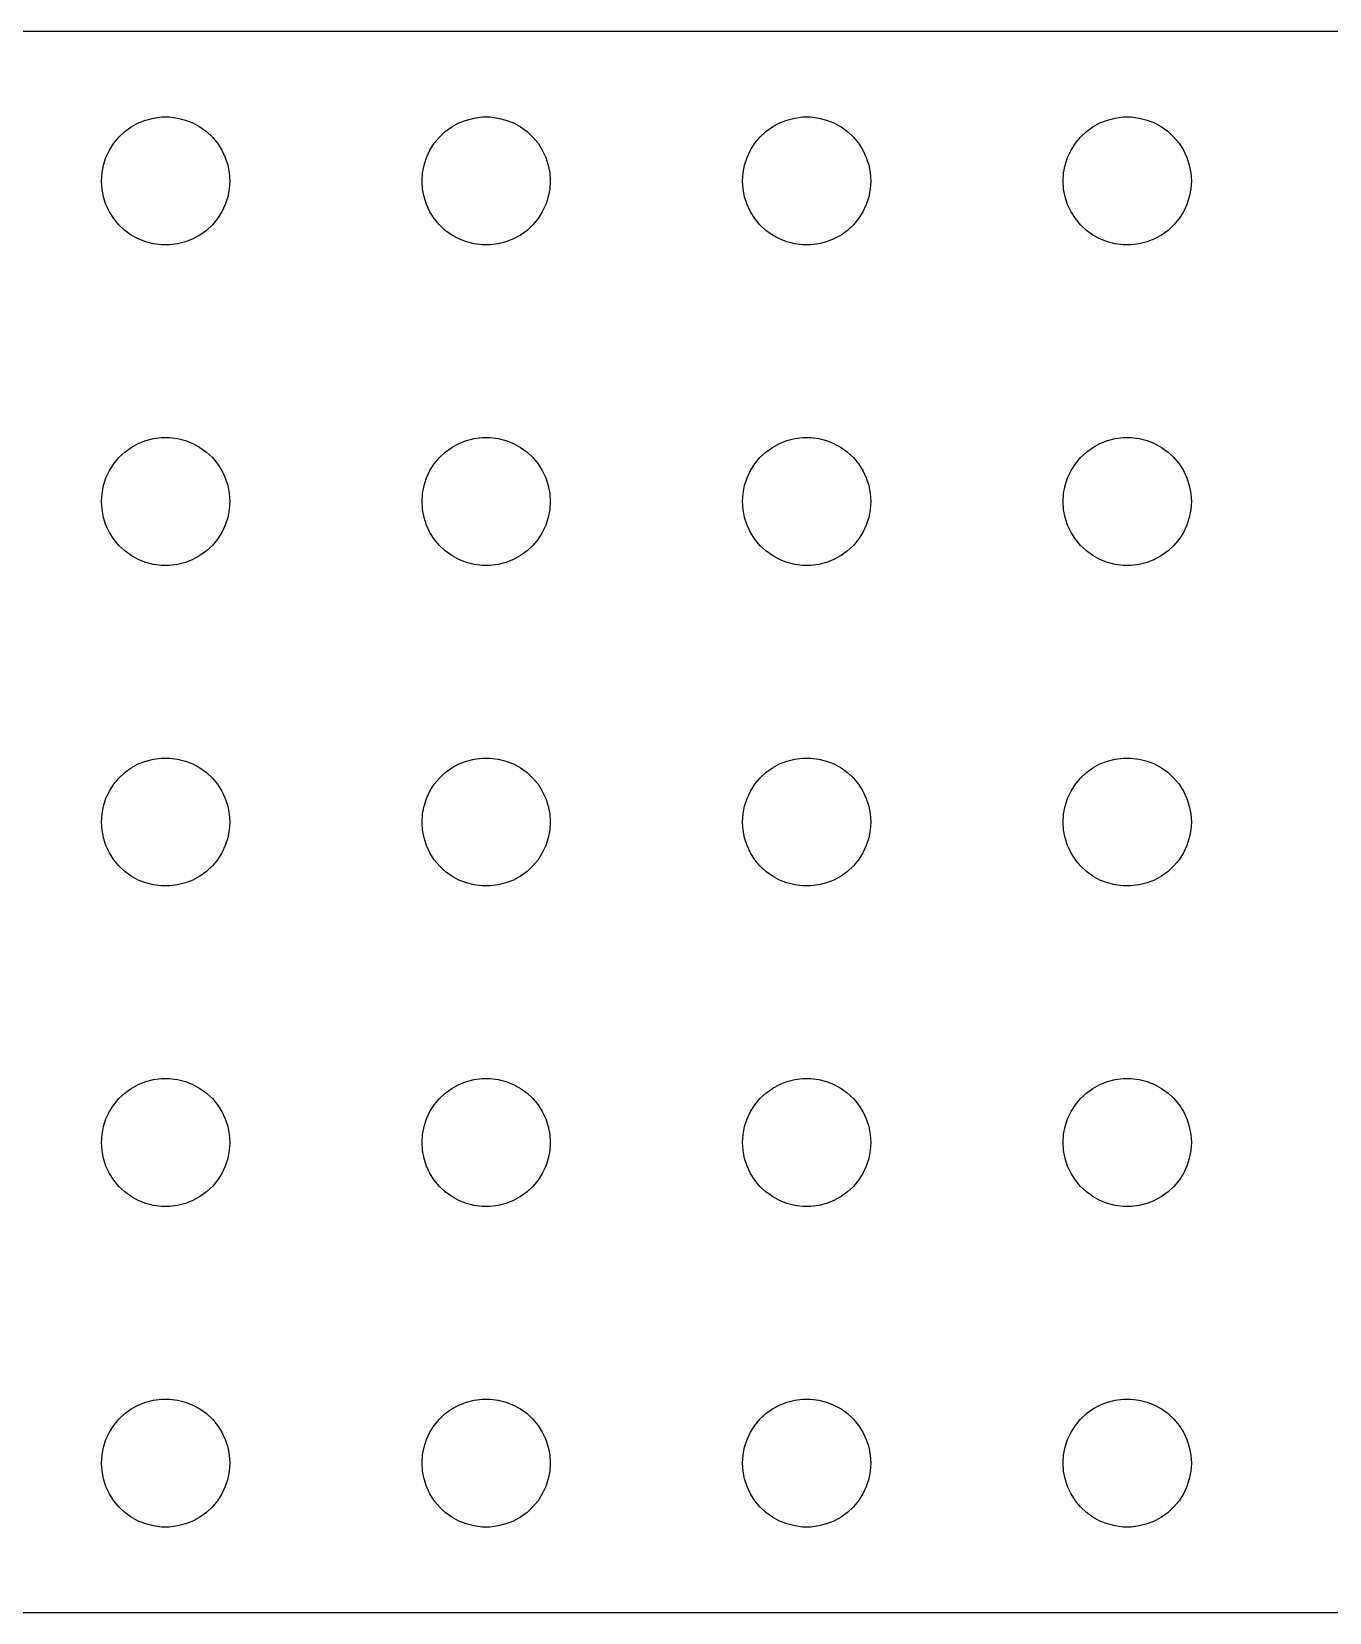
# Model space of a CAD drawing. Header units: metres. Extents: x -127 to 127, y -37 to 37.
# Drawn here: x -66.3 to -5.5, y -37 to 37 of the extents above; entities that cross this region are included whole.
import ezdxf

# ---------------------------------------------------------------- set-up
doc = ezdxf.new("R2010")
doc.units = ezdxf.units.M

msp = doc.modelspace()

# ---------------------------------------------------------------- linework, layer by layer
for p, q in [((122.314, 36.9901), (-122.314, 36.9901)), ((-61.6075, 32.533), (-61.2773, 32.7145)), ((-61.2773, 32.7145), (-60.927, 32.8532)), ((-60.927, 32.8532), (-60.5621, 32.9469)), ((-60.5621, 32.9469), (-60.1884, 32.9941)), ((-60.1884, 32.9941), (-59.8116, 32.9941)), ((-59.8116, 32.9941), (-59.4379, 32.9469)), ((-59.4379, 32.9469), (-59.0729, 32.8532)), ((-59.0729, 32.8532), (-58.7227, 32.7145)), ((-58.7227, 32.7145), (-58.3925, 32.533)), ((-46.6075, 32.533), (-46.2773, 32.7145)), ((-46.2773, 32.7145), (-45.927, 32.8532)), ((-45.927, 32.8532), (-45.5621, 32.9469)), ((-45.5621, 32.9469), (-45.1884, 32.9941)), ((-45.1884, 32.9941), (-44.8116, 32.9941)), ((-44.8116, 32.9941), (-44.4379, 32.9469)), ((-44.4379, 32.9469), (-44.0729, 32.8532)), ((-44.0729, 32.8532), (-43.7227, 32.7145)), ((-43.7227, 32.7145), (-43.3925, 32.533)), ((-31.6075, 32.533), (-31.2773, 32.7145)), ((-31.2773, 32.7145), (-30.927, 32.8532)), ((-30.927, 32.8532), (-30.5621, 32.9469)), ((-30.5621, 32.9469), (-30.1884, 32.9941)), ((-30.1884, 32.9941), (-29.8116, 32.9941)), ((-29.8116, 32.9941), (-29.4379, 32.9469)), ((-29.4379, 32.9469), (-29.0729, 32.8532)), ((-29.0729, 32.8532), (-28.7227, 32.7145)), ((-28.7227, 32.7145), (-28.3925, 32.533)), ((-16.6075, 32.533), (-16.2773, 32.7145)), ((-16.2773, 32.7145), (-15.927, 32.8532)), ((-15.927, 32.8532), (-15.5621, 32.9469)), ((-15.5621, 32.9469), (-15.1884, 32.9941)), ((-15.1884, 32.9941), (-14.8116, 32.9941)), ((-14.8116, 32.9941), (-14.4379, 32.9469)), ((-14.4379, 32.9469), (-14.0729, 32.8532)), ((-14.0729, 32.8532), (-13.7227, 32.7145)), ((-13.7227, 32.7145), (-13.3925, 32.533)), ((-62.427, 31.7634), (-62.1869, 32.0536)), ((-62.1869, 32.0536), (-61.9123, 32.3115)), ((-61.9123, 32.3115), (-61.6075, 32.533)), ((-58.3925, 32.533), (-58.0877, 32.3115)), ((-58.0877, 32.3115), (-57.8131, 32.0536)), ((-57.8131, 32.0536), (-57.5729, 31.7634)), ((-47.427, 31.7634), (-47.1869, 32.0536)), ((-47.1869, 32.0536), (-46.9123, 32.3115)), ((-46.9123, 32.3115), (-46.6075, 32.533)), ((-43.3925, 32.533), (-43.0877, 32.3115)), ((-43.0877, 32.3115), (-42.8131, 32.0536)), ((-42.8131, 32.0536), (-42.5729, 31.7634)), ((-32.427, 31.7634), (-32.1869, 32.0536)), ((-32.1869, 32.0536), (-31.9123, 32.3115)), ((-31.9123, 32.3115), (-31.6075, 32.533)), ((-28.3925, 32.533), (-28.0877, 32.3115)), ((-28.0877, 32.3115), (-27.8131, 32.0536)), ((-27.8131, 32.0536), (-27.5729, 31.7634)), ((-17.427, 31.7634), (-17.1869, 32.0536)), ((-17.1869, 32.0536), (-16.9123, 32.3115)), ((-16.9123, 32.3115), (-16.6075, 32.533)), ((-13.3925, 32.533), (-13.0877, 32.3115)), ((-13.0877, 32.3115), (-12.8131, 32.0536)), ((-12.8131, 32.0536), (-12.5729, 31.7634)), ((-62.9057, 30.7461), (-62.7893, 31.1044)), ((-62.7893, 31.1044), (-62.6289, 31.4453)), ((-62.6289, 31.4453), (-62.427, 31.7634)), ((-57.5729, 31.7634), (-57.3711, 31.4453)), ((-57.3711, 31.4453), (-57.2107, 31.1044)), ((-57.2107, 31.1044), (-57.0942, 30.7461)), ((-47.9057, 30.7461), (-47.7893, 31.1044)), ((-47.7893, 31.1044), (-47.6289, 31.4453)), ((-47.6289, 31.4453), (-47.427, 31.7634)), ((-42.5729, 31.7634), (-42.3711, 31.4453)), ((-42.3711, 31.4453), (-42.2107, 31.1044)), ((-42.2107, 31.1044), (-42.0942, 30.7461)), ((-32.9057, 30.7461), (-32.7893, 31.1044)), ((-32.7893, 31.1044), (-32.6289, 31.4453)), ((-32.6289, 31.4453), (-32.427, 31.7634)), ((-27.5729, 31.7634), (-27.3711, 31.4453)), ((-27.3711, 31.4453), (-27.2107, 31.1044)), ((-27.2107, 31.1044), (-27.0942, 30.7461)), ((-17.9057, 30.7461), (-17.7893, 31.1044)), ((-17.7893, 31.1044), (-17.6289, 31.4453)), ((-17.6289, 31.4453), (-17.427, 31.7634)), ((-12.5729, 31.7634), (-12.3711, 31.4453)), ((-12.3711, 31.4453), (-12.2107, 31.1044)), ((-12.2107, 31.1044), (-12.0942, 30.7461)), ((-63, 30), (-62.9763, 30.376)), ((-62.9763, 30.376), (-62.9057, 30.7461)), ((-57.0942, 30.7461), (-57.0237, 30.376)), ((-57.0237, 30.376), (-57, 30)), ((-48, 30), (-47.9763, 30.376)), ((-47.9763, 30.376), (-47.9057, 30.7461)), ((-42.0942, 30.7461), (-42.0237, 30.376)), ((-42.0237, 30.376), (-42, 30)), ((-33, 30), (-32.9763, 30.376)), ((-32.9763, 30.376), (-32.9057, 30.7461)), ((-27.0942, 30.7461), (-27.0237, 30.376)), ((-27.0237, 30.376), (-27, 30)), ((-18, 30), (-17.9763, 30.376)), ((-17.9763, 30.376), (-17.9057, 30.7461)), ((-12.0942, 30.7461), (-12.0237, 30.376)), ((-12.0237, 30.376), (-12, 30)), ((-62.9763, 29.624), (-63, 30)), ((-62.9057, 29.2539), (-62.9763, 29.624)), ((-57.0237, 29.624), (-57.0942, 29.2539)), ((-57, 30), (-57.0237, 29.624)), ((-47.9763, 29.624), (-48, 30)), ((-47.9057, 29.2539), (-47.9763, 29.624)), ((-42.0237, 29.624), (-42.0942, 29.2539)), ((-42, 30), (-42.0237, 29.624)), ((-32.9763, 29.624), (-33, 30)), ((-32.9057, 29.2539), (-32.9763, 29.624)), ((-27.0237, 29.624), (-27.0942, 29.2539)), ((-27, 30), (-27.0237, 29.624)), ((-17.9763, 29.624), (-18, 30)), ((-17.9057, 29.2539), (-17.9763, 29.624)), ((-12.0237, 29.624), (-12.0942, 29.2539)), ((-12, 30), (-12.0237, 29.624)), ((-62.7893, 28.8956), (-62.9057, 29.2539)), ((-62.6289, 28.5547), (-62.7893, 28.8956)), ((-57.2107, 28.8956), (-57.3711, 28.5547)), ((-57.0942, 29.2539), (-57.2107, 28.8956)), ((-47.7893, 28.8956), (-47.9057, 29.2539)), ((-47.6289, 28.5547), (-47.7893, 28.8956)), ((-42.2107, 28.8956), (-42.3711, 28.5547)), ((-42.0942, 29.2539), (-42.2107, 28.8956)), ((-32.7893, 28.8956), (-32.9057, 29.2539)), ((-32.6289, 28.5547), (-32.7893, 28.8956)), ((-27.2107, 28.8956), (-27.3711, 28.5547)), ((-27.0942, 29.2539), (-27.2107, 28.8956)), ((-17.7893, 28.8956), (-17.9057, 29.2539)), ((-17.6289, 28.5547), (-17.7893, 28.8956)), ((-12.2107, 28.8956), (-12.3711, 28.5547)), ((-12.0942, 29.2539), (-12.2107, 28.8956)), ((-62.427, 28.2366), (-62.6289, 28.5547)), ((-62.1869, 27.9464), (-62.427, 28.2366)), ((-57.5729, 28.2366), (-57.8131, 27.9464)), ((-57.3711, 28.5547), (-57.5729, 28.2366)), ((-47.427, 28.2366), (-47.6289, 28.5547)), ((-47.1869, 27.9464), (-47.427, 28.2366)), ((-42.5729, 28.2366), (-42.8131, 27.9464)), ((-42.3711, 28.5547), (-42.5729, 28.2366)), ((-32.427, 28.2366), (-32.6289, 28.5547)), ((-32.1869, 27.9464), (-32.427, 28.2366)), ((-27.5729, 28.2366), (-27.8131, 27.9464)), ((-27.3711, 28.5547), (-27.5729, 28.2366)), ((-17.427, 28.2366), (-17.6289, 28.5547)), ((-17.1869, 27.9464), (-17.427, 28.2366)), ((-12.5729, 28.2366), (-12.8131, 27.9464)), ((-12.3711, 28.5547), (-12.5729, 28.2366)), ((-61.9123, 27.6884), (-62.1869, 27.9464)), ((-61.6075, 27.467), (-61.9123, 27.6884)), ((-61.2773, 27.2855), (-61.6075, 27.467)), ((-58.3925, 27.467), (-58.7227, 27.2855)), ((-58.0877, 27.6884), (-58.3925, 27.467)), ((-57.8131, 27.9464), (-58.0877, 27.6884)), ((-46.9123, 27.6884), (-47.1869, 27.9464)), ((-46.6075, 27.467), (-46.9123, 27.6884)), ((-46.2773, 27.2855), (-46.6075, 27.467)), ((-43.3925, 27.467), (-43.7227, 27.2855)), ((-43.0877, 27.6884), (-43.3925, 27.467)), ((-42.8131, 27.9464), (-43.0877, 27.6884)), ((-31.9123, 27.6884), (-32.1869, 27.9464)), ((-31.6075, 27.467), (-31.9123, 27.6884)), ((-31.2773, 27.2855), (-31.6075, 27.467)), ((-28.3925, 27.467), (-28.7227, 27.2855)), ((-28.0877, 27.6884), (-28.3925, 27.467)), ((-27.8131, 27.9464), (-28.0877, 27.6884)), ((-16.9123, 27.6884), (-17.1869, 27.9464)), ((-16.6075, 27.467), (-16.9123, 27.6884)), ((-16.2773, 27.2855), (-16.6075, 27.467)), ((-13.3925, 27.467), (-13.7227, 27.2855)), ((-13.0877, 27.6884), (-13.3925, 27.467)), ((-12.8131, 27.9464), (-13.0877, 27.6884)), ((-60.927, 27.1468), (-61.2773, 27.2855)), ((-60.5621, 27.0531), (-60.927, 27.1468)), ((-60.1884, 27.0059), (-60.5621, 27.0531)), ((-59.8116, 27.0059), (-60.1884, 27.0059)), ((-59.4379, 27.0531), (-59.8116, 27.0059)), ((-59.0729, 27.1468), (-59.4379, 27.0531)), ((-58.7227, 27.2855), (-59.0729, 27.1468)), ((-45.927, 27.1468), (-46.2773, 27.2855)), ((-45.5621, 27.0531), (-45.927, 27.1468)), ((-45.1884, 27.0059), (-45.5621, 27.0531)), ((-44.8116, 27.0059), (-45.1884, 27.0059)), ((-44.4379, 27.0531), (-44.8116, 27.0059)), ((-44.0729, 27.1468), (-44.4379, 27.0531)), ((-43.7227, 27.2855), (-44.0729, 27.1468)), ((-30.927, 27.1468), (-31.2773, 27.2855)), ((-30.5621, 27.0531), (-30.927, 27.1468)), ((-30.1884, 27.0059), (-30.5621, 27.0531)), ((-29.8116, 27.0059), (-30.1884, 27.0059)), ((-29.4379, 27.0531), (-29.8116, 27.0059)), ((-29.0729, 27.1468), (-29.4379, 27.0531)), ((-28.7227, 27.2855), (-29.0729, 27.1468)), ((-15.927, 27.1468), (-16.2773, 27.2855)), ((-15.5621, 27.0531), (-15.927, 27.1468)), ((-15.1884, 27.0059), (-15.5621, 27.0531)), ((-14.8116, 27.0059), (-15.1884, 27.0059)), ((-14.4379, 27.0531), (-14.8116, 27.0059)), ((-14.0729, 27.1468), (-14.4379, 27.0531)), ((-13.7227, 27.2855), (-14.0729, 27.1468)), ((-61.2773, 17.7145), (-60.927, 17.8532)), ((-60.927, 17.8532), (-60.5621, 17.9469)), ((-60.5621, 17.9469), (-60.1884, 17.9941)), ((-60.1884, 17.9941), (-59.8116, 17.9941)), ((-59.8116, 17.9941), (-59.4379, 17.9469)), ((-59.4379, 17.9469), (-59.0729, 17.8532)), ((-59.0729, 17.8532), (-58.7227, 17.7145)), ((-46.2773, 17.7145), (-45.927, 17.8532)), ((-45.927, 17.8532), (-45.5621, 17.9469)), ((-45.5621, 17.9469), (-45.1884, 17.9941)), ((-45.1884, 17.9941), (-44.8116, 17.9941)), ((-44.8116, 17.9941), (-44.4379, 17.9469)), ((-44.4379, 17.9469), (-44.0729, 17.8532)), ((-44.0729, 17.8532), (-43.7227, 17.7145)), ((-31.2773, 17.7145), (-30.927, 17.8532)), ((-30.927, 17.8532), (-30.5621, 17.9469)), ((-30.5621, 17.9469), (-30.1884, 17.9941)), ((-30.1884, 17.9941), (-29.8116, 17.9941)), ((-29.8116, 17.9941), (-29.4379, 17.9469)), ((-29.4379, 17.9469), (-29.0729, 17.8532)), ((-29.0729, 17.8532), (-28.7227, 17.7145)), ((-16.2773, 17.7145), (-15.927, 17.8532)), ((-15.927, 17.8532), (-15.5621, 17.9469)), ((-15.5621, 17.9469), (-15.1884, 17.9941)), ((-15.1884, 17.9941), (-14.8116, 17.9941)), ((-14.8116, 17.9941), (-14.4379, 17.9469)), ((-14.4379, 17.9469), (-14.0729, 17.8532)), ((-14.0729, 17.8532), (-13.7227, 17.7145)), ((-62.427, 16.7634), (-62.1869, 17.0536)), ((-62.1869, 17.0536), (-61.9123, 17.3115)), ((-61.9123, 17.3115), (-61.6075, 17.533)), ((-61.6075, 17.533), (-61.2773, 17.7145)), ((-58.7227, 17.7145), (-58.3925, 17.533)), ((-58.3925, 17.533), (-58.0877, 17.3115)), ((-58.0877, 17.3115), (-57.8131, 17.0536)), ((-57.8131, 17.0536), (-57.5729, 16.7634)), ((-47.427, 16.7634), (-47.1869, 17.0536)), ((-47.1869, 17.0536), (-46.9123, 17.3115)), ((-46.9123, 17.3115), (-46.6075, 17.533)), ((-46.6075, 17.533), (-46.2773, 17.7145)), ((-43.7227, 17.7145), (-43.3925, 17.533)), ((-43.3925, 17.533), (-43.0877, 17.3115)), ((-43.0877, 17.3115), (-42.8131, 17.0536)), ((-42.8131, 17.0536), (-42.5729, 16.7634)), ((-32.427, 16.7634), (-32.1869, 17.0536)), ((-32.1869, 17.0536), (-31.9123, 17.3115)), ((-31.9123, 17.3115), (-31.6075, 17.533)), ((-31.6075, 17.533), (-31.2773, 17.7145)), ((-28.7227, 17.7145), (-28.3925, 17.533)), ((-28.3925, 17.533), (-28.0877, 17.3115)), ((-28.0877, 17.3115), (-27.8131, 17.0536)), ((-27.8131, 17.0536), (-27.5729, 16.7634)), ((-17.427, 16.7634), (-17.1869, 17.0536)), ((-17.1869, 17.0536), (-16.9123, 17.3115)), ((-16.9123, 17.3115), (-16.6075, 17.533)), ((-16.6075, 17.533), (-16.2773, 17.7145)), ((-13.7227, 17.7145), (-13.3925, 17.533)), ((-13.3925, 17.533), (-13.0877, 17.3115)), ((-13.0877, 17.3115), (-12.8131, 17.0536)), ((-12.8131, 17.0536), (-12.5729, 16.7634)), ((-62.7893, 16.1044), (-62.6289, 16.4453)), ((-62.6289, 16.4453), (-62.427, 16.7634)), ((-57.5729, 16.7634), (-57.3711, 16.4453)), ((-57.3711, 16.4453), (-57.2107, 16.1044)), ((-47.7893, 16.1044), (-47.6289, 16.4453)), ((-47.6289, 16.4453), (-47.427, 16.7634)), ((-42.5729, 16.7634), (-42.3711, 16.4453)), ((-42.3711, 16.4453), (-42.2107, 16.1044)), ((-32.7893, 16.1044), (-32.6289, 16.4453)), ((-32.6289, 16.4453), (-32.427, 16.7634)), ((-27.5729, 16.7634), (-27.3711, 16.4453)), ((-27.3711, 16.4453), (-27.2107, 16.1044)), ((-17.7893, 16.1044), (-17.6289, 16.4453)), ((-17.6289, 16.4453), (-17.427, 16.7634)), ((-12.5729, 16.7634), (-12.3711, 16.4453)), ((-12.3711, 16.4453), (-12.2107, 16.1044)), ((-62.9763, 15.376), (-62.9057, 15.7461)), ((-62.9057, 15.7461), (-62.7893, 16.1044)), ((-57.2107, 16.1044), (-57.0942, 15.7461)), ((-57.0942, 15.7461), (-57.0237, 15.376)), ((-47.9763, 15.376), (-47.9057, 15.7461)), ((-47.9057, 15.7461), (-47.7893, 16.1044)), ((-42.2107, 16.1044), (-42.0942, 15.7461)), ((-42.0942, 15.7461), (-42.0237, 15.376)), ((-32.9763, 15.376), (-32.9057, 15.7461)), ((-32.9057, 15.7461), (-32.7893, 16.1044)), ((-27.2107, 16.1044), (-27.0942, 15.7461)), ((-27.0942, 15.7461), (-27.0237, 15.376)), ((-17.9763, 15.376), (-17.9057, 15.7461)), ((-17.9057, 15.7461), (-17.7893, 16.1044)), ((-12.2107, 16.1044), (-12.0942, 15.7461)), ((-12.0942, 15.7461), (-12.0237, 15.376)), ((-63, 15), (-62.9763, 15.376)), ((-62.9763, 14.624), (-63, 15)), ((-57.0237, 15.376), (-57, 15)), ((-57, 15), (-57.0237, 14.624)), ((-48, 15), (-47.9763, 15.376)), ((-47.9763, 14.624), (-48, 15)), ((-42.0237, 15.376), (-42, 15)), ((-42, 15), (-42.0237, 14.624)), ((-33, 15), (-32.9763, 15.376)), ((-32.9763, 14.624), (-33, 15)), ((-27.0237, 15.376), (-27, 15)), ((-27, 15), (-27.0237, 14.624)), ((-18, 15), (-17.9763, 15.376)), ((-17.9763, 14.624), (-18, 15)), ((-12.0237, 15.376), (-12, 15)), ((-12, 15), (-12.0237, 14.624)), ((-62.9057, 14.2539), (-62.9763, 14.624)), ((-62.7893, 13.8956), (-62.9057, 14.2539)), ((-57.0942, 14.2539), (-57.2107, 13.8956)), ((-57.0237, 14.624), (-57.0942, 14.2539)), ((-47.9057, 14.2539), (-47.9763, 14.624)), ((-47.7893, 13.8956), (-47.9057, 14.2539)), ((-42.0942, 14.2539), (-42.2107, 13.8956)), ((-42.0237, 14.624), (-42.0942, 14.2539)), ((-32.9057, 14.2539), (-32.9763, 14.624)), ((-32.7893, 13.8956), (-32.9057, 14.2539)), ((-27.0942, 14.2539), (-27.2107, 13.8956)), ((-27.0237, 14.624), (-27.0942, 14.2539)), ((-17.9057, 14.2539), (-17.9763, 14.624)), ((-17.7893, 13.8956), (-17.9057, 14.2539)), ((-12.0942, 14.2539), (-12.2107, 13.8956)), ((-12.0237, 14.624), (-12.0942, 14.2539)), ((-62.6289, 13.5547), (-62.7893, 13.8956)), ((-62.427, 13.2366), (-62.6289, 13.5547)), ((-57.3711, 13.5547), (-57.5729, 13.2366)), ((-57.2107, 13.8956), (-57.3711, 13.5547)), ((-47.6289, 13.5547), (-47.7893, 13.8956)), ((-47.427, 13.2366), (-47.6289, 13.5547)), ((-42.3711, 13.5547), (-42.5729, 13.2366)), ((-42.2107, 13.8956), (-42.3711, 13.5547)), ((-32.6289, 13.5547), (-32.7893, 13.8956)), ((-32.427, 13.2366), (-32.6289, 13.5547)), ((-27.3711, 13.5547), (-27.5729, 13.2366)), ((-27.2107, 13.8956), (-27.3711, 13.5547)), ((-17.6289, 13.5547), (-17.7893, 13.8956)), ((-17.427, 13.2366), (-17.6289, 13.5547)), ((-12.3711, 13.5547), (-12.5729, 13.2366)), ((-12.2107, 13.8956), (-12.3711, 13.5547)), ((-62.1869, 12.9464), (-62.427, 13.2366)), ((-61.9123, 12.6884), (-62.1869, 12.9464)), ((-61.6075, 12.467), (-61.9123, 12.6884)), ((-58.0877, 12.6884), (-58.3925, 12.467)), ((-57.8131, 12.9464), (-58.0877, 12.6884)), ((-57.5729, 13.2366), (-57.8131, 12.9464)), ((-47.1869, 12.9464), (-47.427, 13.2366)), ((-46.9123, 12.6884), (-47.1869, 12.9464)), ((-46.6075, 12.467), (-46.9123, 12.6884)), ((-43.0877, 12.6884), (-43.3925, 12.467)), ((-42.8131, 12.9464), (-43.0877, 12.6884)), ((-42.5729, 13.2366), (-42.8131, 12.9464)), ((-32.1869, 12.9464), (-32.427, 13.2366)), ((-31.9123, 12.6884), (-32.1869, 12.9464)), ((-31.6075, 12.467), (-31.9123, 12.6884)), ((-28.0877, 12.6884), (-28.3925, 12.467)), ((-27.8131, 12.9464), (-28.0877, 12.6884)), ((-27.5729, 13.2366), (-27.8131, 12.9464)), ((-17.1869, 12.9464), (-17.427, 13.2366)), ((-16.9123, 12.6884), (-17.1869, 12.9464)), ((-16.6075, 12.467), (-16.9123, 12.6884)), ((-13.0877, 12.6884), (-13.3925, 12.467)), ((-12.8131, 12.9464), (-13.0877, 12.6884)), ((-12.5729, 13.2366), (-12.8131, 12.9464)), ((-61.2773, 12.2855), (-61.6075, 12.467)), ((-60.927, 12.1468), (-61.2773, 12.2855)), ((-60.5621, 12.0531), (-60.927, 12.1468)), ((-60.1884, 12.0059), (-60.5621, 12.0531)), ((-59.8116, 12.0059), (-60.1884, 12.0059)), ((-59.4379, 12.0531), (-59.8116, 12.0059)), ((-59.0729, 12.1468), (-59.4379, 12.0531)), ((-58.7227, 12.2855), (-59.0729, 12.1468)), ((-58.3925, 12.467), (-58.7227, 12.2855)), ((-46.2773, 12.2855), (-46.6075, 12.467)), ((-45.927, 12.1468), (-46.2773, 12.2855)), ((-45.5621, 12.0531), (-45.927, 12.1468)), ((-45.1884, 12.0059), (-45.5621, 12.0531)), ((-44.8116, 12.0059), (-45.1884, 12.0059)), ((-44.4379, 12.0531), (-44.8116, 12.0059)), ((-44.0729, 12.1468), (-44.4379, 12.0531)), ((-43.7227, 12.2855), (-44.0729, 12.1468)), ((-43.3925, 12.467), (-43.7227, 12.2855)), ((-31.2773, 12.2855), (-31.6075, 12.467)), ((-30.927, 12.1468), (-31.2773, 12.2855)), ((-30.5621, 12.0531), (-30.927, 12.1468)), ((-30.1884, 12.0059), (-30.5621, 12.0531)), ((-29.8116, 12.0059), (-30.1884, 12.0059)), ((-29.4379, 12.0531), (-29.8116, 12.0059)), ((-29.0729, 12.1468), (-29.4379, 12.0531)), ((-28.7227, 12.2855), (-29.0729, 12.1468)), ((-28.3925, 12.467), (-28.7227, 12.2855)), ((-16.2773, 12.2855), (-16.6075, 12.467)), ((-15.927, 12.1468), (-16.2773, 12.2855)), ((-15.5621, 12.0531), (-15.927, 12.1468)), ((-15.1884, 12.0059), (-15.5621, 12.0531)), ((-14.8116, 12.0059), (-15.1884, 12.0059)), ((-14.4379, 12.0531), (-14.8116, 12.0059)), ((-14.0729, 12.1468), (-14.4379, 12.0531)), ((-13.7227, 12.2855), (-14.0729, 12.1468)), ((-13.3925, 12.467), (-13.7227, 12.2855)), ((-60.5621, 2.94685), (-60.1884, 2.99408)), ((-60.1884, 2.99408), (-59.8116, 2.99408)), ((-59.8116, 2.99408), (-59.4379, 2.94685)), ((-45.5621, 2.94685), (-45.1884, 2.99408)), ((-45.1884, 2.99408), (-44.8116, 2.99408)), ((-44.8116, 2.99408), (-44.4379, 2.94685)), ((-30.5621, 2.94685), (-30.1884, 2.99408)), ((-30.1884, 2.99408), (-29.8116, 2.99408)), ((-29.8116, 2.99408), (-29.4379, 2.94685)), ((-15.5621, 2.94685), (-15.1884, 2.99408)), ((-15.1884, 2.99408), (-14.8116, 2.99408)), ((-14.8116, 2.99408), (-14.4379, 2.94685)), ((-62.1869, 2.05363), (-61.9123, 2.31154)), ((-61.9123, 2.31154), (-61.6075, 2.53297)), ((-61.6075, 2.53297), (-61.2773, 2.71448)), ((-61.2773, 2.71448), (-60.927, 2.85316)), ((-60.927, 2.85316), (-60.5621, 2.94685)), ((-59.4379, 2.94685), (-59.0729, 2.85316)), ((-59.0729, 2.85316), (-58.7227, 2.71448)), ((-58.7227, 2.71448), (-58.3925, 2.53297)), ((-58.3925, 2.53297), (-58.0877, 2.31154)), ((-58.0877, 2.31154), (-57.8131, 2.05363)), ((-47.1869, 2.05363), (-46.9123, 2.31154)), ((-46.9123, 2.31154), (-46.6075, 2.53297)), ((-46.6075, 2.53297), (-46.2773, 2.71448)), ((-46.2773, 2.71448), (-45.927, 2.85316)), ((-45.927, 2.85316), (-45.5621, 2.94685)), ((-44.4379, 2.94685), (-44.0729, 2.85316)), ((-44.0729, 2.85316), (-43.7227, 2.71448)), ((-43.7227, 2.71448), (-43.3925, 2.53297)), ((-43.3925, 2.53297), (-43.0877, 2.31154)), ((-43.0877, 2.31154), (-42.8131, 2.05363)), ((-32.1869, 2.05363), (-31.9123, 2.31154)), ((-31.9123, 2.31154), (-31.6075, 2.53297)), ((-31.6075, 2.53297), (-31.2773, 2.71448)), ((-31.2773, 2.71448), (-30.927, 2.85316)), ((-30.927, 2.85316), (-30.5621, 2.94685)), ((-29.4379, 2.94685), (-29.0729, 2.85316)), ((-29.0729, 2.85316), (-28.7227, 2.71448)), ((-28.7227, 2.71448), (-28.3925, 2.53297)), ((-28.3925, 2.53297), (-28.0877, 2.31154)), ((-28.0877, 2.31154), (-27.8131, 2.05363)), ((-17.1869, 2.05363), (-16.9123, 2.31154)), ((-16.9123, 2.31154), (-16.6075, 2.53297)), ((-16.6075, 2.53297), (-16.2773, 2.71448)), ((-16.2773, 2.71448), (-15.927, 2.85316)), ((-15.927, 2.85316), (-15.5621, 2.94685)), ((-14.4379, 2.94685), (-14.0729, 2.85316)), ((-14.0729, 2.85316), (-13.7227, 2.71448)), ((-13.7227, 2.71448), (-13.3925, 2.53297)), ((-13.3925, 2.53297), (-13.0877, 2.31154)), ((-13.0877, 2.31154), (-12.8131, 2.05363)), ((-62.6289, 1.44525), (-62.427, 1.76335)), ((-62.427, 1.76335), (-62.1869, 2.05363)), ((-57.8131, 2.05363), (-57.5729, 1.76335)), ((-57.5729, 1.76335), (-57.3711, 1.44525)), ((-47.6289, 1.44525), (-47.427, 1.76335)), ((-47.427, 1.76335), (-47.1869, 2.05363)), ((-42.8131, 2.05363), (-42.5729, 1.76335)), ((-42.5729, 1.76335), (-42.3711, 1.44525)), ((-32.6289, 1.44525), (-32.427, 1.76335)), ((-32.427, 1.76335), (-32.1869, 2.05363)), ((-27.8131, 2.05363), (-27.5729, 1.76335)), ((-27.5729, 1.76335), (-27.3711, 1.44525)), ((-17.6289, 1.44525), (-17.427, 1.76335)), ((-17.427, 1.76335), (-17.1869, 2.05363)), ((-12.8131, 2.05363), (-12.5729, 1.76335)), ((-12.5729, 1.76335), (-12.3711, 1.44525)), ((-62.9763, 0.375992), (-62.9057, 0.746063)), ((-62.9057, 0.746063), (-62.7893, 1.10437)), ((-62.7893, 1.10437), (-62.6289, 1.44525)), ((-57.3711, 1.44525), (-57.2107, 1.10437)), ((-57.2107, 1.10437), (-57.0942, 0.746063)), ((-57.0942, 0.746063), (-57.0237, 0.375992)), ((-47.9763, 0.375992), (-47.9057, 0.746063)), ((-47.9057, 0.746063), (-47.7893, 1.10437)), ((-47.7893, 1.10437), (-47.6289, 1.44525)), ((-42.3711, 1.44525), (-42.2107, 1.10437)), ((-42.2107, 1.10437), (-42.0942, 0.746063)), ((-42.0942, 0.746063), (-42.0237, 0.375992)), ((-32.9763, 0.375992), (-32.9057, 0.746063)), ((-32.9057, 0.746063), (-32.7893, 1.10437)), ((-32.7893, 1.10437), (-32.6289, 1.44525)), ((-27.3711, 1.44525), (-27.2107, 1.10437)), ((-27.2107, 1.10437), (-27.0942, 0.746063)), ((-27.0942, 0.746063), (-27.0237, 0.375992)), ((-17.9763, 0.375992), (-17.9057, 0.746063)), ((-17.9057, 0.746063), (-17.7893, 1.10437)), ((-17.7893, 1.10437), (-17.6289, 1.44525)), ((-12.3711, 1.44525), (-12.2107, 1.10437)), ((-12.2107, 1.10437), (-12.0942, 0.746063)), ((-12.0942, 0.746063), (-12.0237, 0.375992)), ((-63, 0), (-62.9763, 0.375992)), ((-62.9763, -0.375992), (-63, 0)), ((-57.0237, 0.375992), (-57, 0)), ((-57, 0), (-57.0237, -0.375992)), ((-48, 0), (-47.9763, 0.375992)), ((-47.9763, -0.375992), (-48, 0)), ((-42.0237, 0.375992), (-42, 0)), ((-42, 0), (-42.0237, -0.375992)), ((-33, 0), (-32.9763, 0.375992)), ((-32.9763, -0.375992), (-33, 0)), ((-27.0237, 0.375992), (-27, 0)), ((-27, 0), (-27.0237, -0.375992)), ((-18, 0), (-17.9763, 0.375992)), ((-17.9763, -0.375992), (-18, 0)), ((-12.0237, 0.375992), (-12, 0)), ((-12, 0), (-12.0237, -0.375992)), ((-62.9057, -0.746063), (-62.9763, -0.375992)), ((-57.0237, -0.375992), (-57.0942, -0.746063)), ((-47.9057, -0.746063), (-47.9763, -0.375992)), ((-42.0237, -0.375992), (-42.0942, -0.746063)), ((-32.9057, -0.746063), (-32.9763, -0.375992)), ((-27.0237, -0.375992), (-27.0942, -0.746063)), ((-17.9057, -0.746063), (-17.9763, -0.375992)), ((-12.0237, -0.375992), (-12.0942, -0.746063)), ((-62.7893, -1.10437), (-62.9057, -0.746063)), ((-62.6289, -1.44525), (-62.7893, -1.10437)), ((-62.427, -1.76335), (-62.6289, -1.44525)), ((-57.3711, -1.44525), (-57.5729, -1.76335)), ((-57.2107, -1.10437), (-57.3711, -1.44525)), ((-57.0942, -0.746063), (-57.2107, -1.10437)), ((-47.7893, -1.10437), (-47.9057, -0.746063)), ((-47.6289, -1.44525), (-47.7893, -1.10437)), ((-47.427, -1.76335), (-47.6289, -1.44525)), ((-42.3711, -1.44525), (-42.5729, -1.76335)), ((-42.2107, -1.10437), (-42.3711, -1.44525)), ((-42.0942, -0.746063), (-42.2107, -1.10437)), ((-32.7893, -1.10437), (-32.9057, -0.746063)), ((-32.6289, -1.44525), (-32.7893, -1.10437)), ((-32.427, -1.76335), (-32.6289, -1.44525)), ((-27.3711, -1.44525), (-27.5729, -1.76335)), ((-27.2107, -1.10437), (-27.3711, -1.44525)), ((-27.0942, -0.746063), (-27.2107, -1.10437)), ((-17.7893, -1.10437), (-17.9057, -0.746063)), ((-17.6289, -1.44525), (-17.7893, -1.10437)), ((-17.427, -1.76335), (-17.6289, -1.44525)), ((-12.3711, -1.44525), (-12.5729, -1.76335)), ((-12.2107, -1.10437), (-12.3711, -1.44525)), ((-12.0942, -0.746063), (-12.2107, -1.10437)), ((-62.1869, -2.05363), (-62.427, -1.76335)), ((-61.9123, -2.31154), (-62.1869, -2.05363)), ((-57.8131, -2.05363), (-58.0877, -2.31154)), ((-57.5729, -1.76335), (-57.8131, -2.05363)), ((-47.1869, -2.05363), (-47.427, -1.76335)), ((-46.9123, -2.31154), (-47.1869, -2.05363)), ((-42.8131, -2.05363), (-43.0877, -2.31154)), ((-42.5729, -1.76335), (-42.8131, -2.05363)), ((-32.1869, -2.05363), (-32.427, -1.76335)), ((-31.9123, -2.31154), (-32.1869, -2.05363)), ((-27.8131, -2.05363), (-28.0877, -2.31154)), ((-27.5729, -1.76335), (-27.8131, -2.05363)), ((-17.1869, -2.05363), (-17.427, -1.76335)), ((-16.9123, -2.31154), (-17.1869, -2.05363)), ((-12.8131, -2.05363), (-13.0877, -2.31154)), ((-12.5729, -1.76335), (-12.8131, -2.05363)), ((-61.6075, -2.53297), (-61.9123, -2.31154)), ((-61.2773, -2.71448), (-61.6075, -2.53297)), ((-60.927, -2.85316), (-61.2773, -2.71448)), ((-60.5621, -2.94685), (-60.927, -2.85316)), ((-60.1884, -2.99408), (-60.5621, -2.94685)), ((-59.4379, -2.94685), (-59.8116, -2.99408)), ((-59.0729, -2.85316), (-59.4379, -2.94685)), ((-58.7227, -2.71448), (-59.0729, -2.85316)), ((-58.3925, -2.53297), (-58.7227, -2.71448)), ((-58.0877, -2.31154), (-58.3925, -2.53297)), ((-46.6075, -2.53297), (-46.9123, -2.31154)), ((-46.2773, -2.71448), (-46.6075, -2.53297)), ((-45.927, -2.85316), (-46.2773, -2.71448)), ((-45.5621, -2.94685), (-45.927, -2.85316)), ((-45.1884, -2.99408), (-45.5621, -2.94685)), ((-44.4379, -2.94685), (-44.8116, -2.99408)), ((-44.0729, -2.85316), (-44.4379, -2.94685)), ((-43.7227, -2.71448), (-44.0729, -2.85316)), ((-43.3925, -2.53297), (-43.7227, -2.71448)), ((-43.0877, -2.31154), (-43.3925, -2.53297)), ((-31.6075, -2.53297), (-31.9123, -2.31154)), ((-31.2773, -2.71448), (-31.6075, -2.53297)), ((-30.927, -2.85316), (-31.2773, -2.71448)), ((-30.5621, -2.94685), (-30.927, -2.85316)), ((-30.1884, -2.99408), (-30.5621, -2.94685)), ((-29.4379, -2.94685), (-29.8116, -2.99408)), ((-29.0729, -2.85316), (-29.4379, -2.94685)), ((-28.7227, -2.71448), (-29.0729, -2.85316)), ((-28.3925, -2.53297), (-28.7227, -2.71448)), ((-28.0877, -2.31154), (-28.3925, -2.53297)), ((-16.6075, -2.53297), (-16.9123, -2.31154)), ((-16.2773, -2.71448), (-16.6075, -2.53297)), ((-15.927, -2.85316), (-16.2773, -2.71448)), ((-15.5621, -2.94685), (-15.927, -2.85316)), ((-15.1884, -2.99408), (-15.5621, -2.94685)), ((-14.4379, -2.94685), (-14.8116, -2.99408)), ((-14.0729, -2.85316), (-14.4379, -2.94685)), ((-13.7227, -2.71448), (-14.0729, -2.85316)), ((-13.3925, -2.53297), (-13.7227, -2.71448)), ((-13.0877, -2.31154), (-13.3925, -2.53297)), ((-59.8116, -2.99408), (-60.1884, -2.99408)), ((-44.8116, -2.99408), (-45.1884, -2.99408)), ((-29.8116, -2.99408), (-30.1884, -2.99408)), ((-14.8116, -2.99408), (-15.1884, -2.99408)), ((-61.9123, -12.6884), (-61.6075, -12.467)), ((-61.6075, -12.467), (-61.2773, -12.2855)), ((-61.2773, -12.2855), (-60.927, -12.1468)), ((-60.927, -12.1468), (-60.5621, -12.0531)), ((-60.5621, -12.0531), (-60.1884, -12.0059)), ((-60.1884, -12.0059), (-59.8116, -12.0059)), ((-59.8116, -12.0059), (-59.4379, -12.0531)), ((-59.4379, -12.0531), (-59.0729, -12.1468)), ((-59.0729, -12.1468), (-58.7227, -12.2855)), ((-58.7227, -12.2855), (-58.3925, -12.467)), ((-58.3925, -12.467), (-58.0877, -12.6884)), ((-46.9123, -12.6884), (-46.6075, -12.467)), ((-46.6075, -12.467), (-46.2773, -12.2855)), ((-46.2773, -12.2855), (-45.927, -12.1468)), ((-45.927, -12.1468), (-45.5621, -12.0531)), ((-45.5621, -12.0531), (-45.1884, -12.0059)), ((-45.1884, -12.0059), (-44.8116, -12.0059)), ((-44.8116, -12.0059), (-44.4379, -12.0531)), ((-44.4379, -12.0531), (-44.0729, -12.1468)), ((-44.0729, -12.1468), (-43.7227, -12.2855)), ((-43.7227, -12.2855), (-43.3925, -12.467)), ((-43.3925, -12.467), (-43.0877, -12.6884)), ((-31.9123, -12.6884), (-31.6075, -12.467)), ((-31.6075, -12.467), (-31.2773, -12.2855)), ((-31.2773, -12.2855), (-30.927, -12.1468)), ((-30.927, -12.1468), (-30.5621, -12.0531)), ((-30.5621, -12.0531), (-30.1884, -12.0059)), ((-30.1884, -12.0059), (-29.8116, -12.0059)), ((-29.8116, -12.0059), (-29.4379, -12.0531)), ((-29.4379, -12.0531), (-29.0729, -12.1468)), ((-29.0729, -12.1468), (-28.7227, -12.2855)), ((-28.7227, -12.2855), (-28.3925, -12.467)), ((-28.3925, -12.467), (-28.0877, -12.6884)), ((-16.9123, -12.6884), (-16.6075, -12.467)), ((-16.6075, -12.467), (-16.2773, -12.2855)), ((-16.2773, -12.2855), (-15.927, -12.1468)), ((-15.927, -12.1468), (-15.5621, -12.0531)), ((-15.5621, -12.0531), (-15.1884, -12.0059)), ((-15.1884, -12.0059), (-14.8116, -12.0059)), ((-14.8116, -12.0059), (-14.4379, -12.0531)), ((-14.4379, -12.0531), (-14.0729, -12.1468)), ((-14.0729, -12.1468), (-13.7227, -12.2855)), ((-13.7227, -12.2855), (-13.3925, -12.467)), ((-13.3925, -12.467), (-13.0877, -12.6884)), ((-62.6289, -13.5547), (-62.427, -13.2366)), ((-62.427, -13.2366), (-62.1869, -12.9464)), ((-62.1869, -12.9464), (-61.9123, -12.6884)), ((-58.0877, -12.6884), (-57.8131, -12.9464)), ((-57.8131, -12.9464), (-57.5729, -13.2366)), ((-57.5729, -13.2366), (-57.3711, -13.5547)), ((-47.6289, -13.5547), (-47.427, -13.2366)), ((-47.427, -13.2366), (-47.1869, -12.9464)), ((-47.1869, -12.9464), (-46.9123, -12.6884)), ((-43.0877, -12.6884), (-42.8131, -12.9464)), ((-42.8131, -12.9464), (-42.5729, -13.2366)), ((-42.5729, -13.2366), (-42.3711, -13.5547)), ((-32.6289, -13.5547), (-32.427, -13.2366)), ((-32.427, -13.2366), (-32.1869, -12.9464)), ((-32.1869, -12.9464), (-31.9123, -12.6884)), ((-28.0877, -12.6884), (-27.8131, -12.9464)), ((-27.8131, -12.9464), (-27.5729, -13.2366)), ((-27.5729, -13.2366), (-27.3711, -13.5547)), ((-17.6289, -13.5547), (-17.427, -13.2366)), ((-17.427, -13.2366), (-17.1869, -12.9464)), ((-17.1869, -12.9464), (-16.9123, -12.6884)), ((-13.0877, -12.6884), (-12.8131, -12.9464)), ((-12.8131, -12.9464), (-12.5729, -13.2366)), ((-12.5729, -13.2366), (-12.3711, -13.5547)), ((-62.9057, -14.2539), (-62.7893, -13.8956)), ((-62.7893, -13.8956), (-62.6289, -13.5547)), ((-57.3711, -13.5547), (-57.2107, -13.8956)), ((-57.2107, -13.8956), (-57.0942, -14.2539)), ((-47.9057, -14.2539), (-47.7893, -13.8956)), ((-47.7893, -13.8956), (-47.6289, -13.5547)), ((-42.3711, -13.5547), (-42.2107, -13.8956)), ((-42.2107, -13.8956), (-42.0942, -14.2539)), ((-32.9057, -14.2539), (-32.7893, -13.8956)), ((-32.7893, -13.8956), (-32.6289, -13.5547)), ((-27.3711, -13.5547), (-27.2107, -13.8956)), ((-27.2107, -13.8956), (-27.0942, -14.2539)), ((-17.9057, -14.2539), (-17.7893, -13.8956)), ((-17.7893, -13.8956), (-17.6289, -13.5547)), ((-12.3711, -13.5547), (-12.2107, -13.8956)), ((-12.2107, -13.8956), (-12.0942, -14.2539)), ((-63, -15), (-62.9763, -14.624)), ((-62.9763, -14.624), (-62.9057, -14.2539)), ((-57.0942, -14.2539), (-57.0237, -14.624)), ((-57.0237, -14.624), (-57, -15)), ((-48, -15), (-47.9763, -14.624)), ((-47.9763, -14.624), (-47.9057, -14.2539)), ((-42.0942, -14.2539), (-42.0237, -14.624)), ((-42.0237, -14.624), (-42, -15)), ((-33, -15), (-32.9763, -14.624)), ((-32.9763, -14.624), (-32.9057, -14.2539)), ((-27.0942, -14.2539), (-27.0237, -14.624)), ((-27.0237, -14.624), (-27, -15)), ((-18, -15), (-17.9763, -14.624)), ((-17.9763, -14.624), (-17.9057, -14.2539)), ((-12.0942, -14.2539), (-12.0237, -14.624)), ((-12.0237, -14.624), (-12, -15)), ((-62.9763, -15.376), (-63, -15)), ((-62.9057, -15.7461), (-62.9763, -15.376)), ((-57.0237, -15.376), (-57.0942, -15.7461)), ((-57, -15), (-57.0237, -15.376)), ((-47.9763, -15.376), (-48, -15)), ((-47.9057, -15.7461), (-47.9763, -15.376)), ((-42.0237, -15.376), (-42.0942, -15.7461)), ((-42, -15), (-42.0237, -15.376)), ((-32.9763, -15.376), (-33, -15)), ((-32.9057, -15.7461), (-32.9763, -15.376)), ((-27.0237, -15.376), (-27.0942, -15.7461)), ((-27, -15), (-27.0237, -15.376)), ((-17.9763, -15.376), (-18, -15)), ((-17.9057, -15.7461), (-17.9763, -15.376)), ((-12.0237, -15.376), (-12.0942, -15.7461)), ((-12, -15), (-12.0237, -15.376)), ((-62.7893, -16.1044), (-62.9057, -15.7461)), ((-62.6289, -16.4453), (-62.7893, -16.1044)), ((-57.2107, -16.1044), (-57.3711, -16.4453)), ((-57.0942, -15.7461), (-57.2107, -16.1044)), ((-47.7893, -16.1044), (-47.9057, -15.7461)), ((-47.6289, -16.4453), (-47.7893, -16.1044)), ((-42.2107, -16.1044), (-42.3711, -16.4453)), ((-42.0942, -15.7461), (-42.2107, -16.1044)), ((-32.7893, -16.1044), (-32.9057, -15.7461)), ((-32.6289, -16.4453), (-32.7893, -16.1044)), ((-27.2107, -16.1044), (-27.3711, -16.4453)), ((-27.0942, -15.7461), (-27.2107, -16.1044)), ((-17.7893, -16.1044), (-17.9057, -15.7461)), ((-17.6289, -16.4453), (-17.7893, -16.1044)), ((-12.2107, -16.1044), (-12.3711, -16.4453)), ((-12.0942, -15.7461), (-12.2107, -16.1044)), ((-62.427, -16.7634), (-62.6289, -16.4453)), ((-62.1869, -17.0536), (-62.427, -16.7634)), ((-57.5729, -16.7634), (-57.8131, -17.0536)), ((-57.3711, -16.4453), (-57.5729, -16.7634)), ((-47.427, -16.7634), (-47.6289, -16.4453)), ((-47.1869, -17.0536), (-47.427, -16.7634)), ((-42.5729, -16.7634), (-42.8131, -17.0536)), ((-42.3711, -16.4453), (-42.5729, -16.7634)), ((-32.427, -16.7634), (-32.6289, -16.4453)), ((-32.1869, -17.0536), (-32.427, -16.7634)), ((-27.5729, -16.7634), (-27.8131, -17.0536)), ((-27.3711, -16.4453), (-27.5729, -16.7634)), ((-17.427, -16.7634), (-17.6289, -16.4453)), ((-17.1869, -17.0536), (-17.427, -16.7634)), ((-12.5729, -16.7634), (-12.8131, -17.0536)), ((-12.3711, -16.4453), (-12.5729, -16.7634)), ((-61.9123, -17.3115), (-62.1869, -17.0536)), ((-61.6075, -17.533), (-61.9123, -17.3115)), ((-61.2773, -17.7145), (-61.6075, -17.533)), ((-60.927, -17.8532), (-61.2773, -17.7145)), ((-58.7227, -17.7145), (-59.0729, -17.8532)), ((-58.3925, -17.533), (-58.7227, -17.7145)), ((-58.0877, -17.3115), (-58.3925, -17.533)), ((-57.8131, -17.0536), (-58.0877, -17.3115)), ((-46.9123, -17.3115), (-47.1869, -17.0536)), ((-46.6075, -17.533), (-46.9123, -17.3115)), ((-46.2773, -17.7145), (-46.6075, -17.533)), ((-45.927, -17.8532), (-46.2773, -17.7145)), ((-43.7227, -17.7145), (-44.0729, -17.8532)), ((-43.3925, -17.533), (-43.7227, -17.7145)), ((-43.0877, -17.3115), (-43.3925, -17.533)), ((-42.8131, -17.0536), (-43.0877, -17.3115)), ((-31.9123, -17.3115), (-32.1869, -17.0536)), ((-31.6075, -17.533), (-31.9123, -17.3115)), ((-31.2773, -17.7145), (-31.6075, -17.533)), ((-30.927, -17.8532), (-31.2773, -17.7145)), ((-28.7227, -17.7145), (-29.0729, -17.8532)), ((-28.3925, -17.533), (-28.7227, -17.7145)), ((-28.0877, -17.3115), (-28.3925, -17.533)), ((-27.8131, -17.0536), (-28.0877, -17.3115)), ((-16.9123, -17.3115), (-17.1869, -17.0536)), ((-16.6075, -17.533), (-16.9123, -17.3115)), ((-16.2773, -17.7145), (-16.6075, -17.533)), ((-15.927, -17.8532), (-16.2773, -17.7145)), ((-13.7227, -17.7145), (-14.0729, -17.8532)), ((-13.3925, -17.533), (-13.7227, -17.7145)), ((-13.0877, -17.3115), (-13.3925, -17.533)), ((-12.8131, -17.0536), (-13.0877, -17.3115)), ((-60.5621, -17.9469), (-60.927, -17.8532)), ((-60.1884, -17.9941), (-60.5621, -17.9469)), ((-59.8116, -17.9941), (-60.1884, -17.9941)), ((-59.4379, -17.9469), (-59.8116, -17.9941)), ((-59.0729, -17.8532), (-59.4379, -17.9469)), ((-45.5621, -17.9469), (-45.927, -17.8532)), ((-45.1884, -17.9941), (-45.5621, -17.9469)), ((-44.8116, -17.9941), (-45.1884, -17.9941)), ((-44.4379, -17.9469), (-44.8116, -17.9941)), ((-44.0729, -17.8532), (-44.4379, -17.9469)), ((-30.5621, -17.9469), (-30.927, -17.8532)), ((-30.1884, -17.9941), (-30.5621, -17.9469)), ((-29.8116, -17.9941), (-30.1884, -17.9941)), ((-29.4379, -17.9469), (-29.8116, -17.9941)), ((-29.0729, -17.8532), (-29.4379, -17.9469)), ((-15.5621, -17.9469), (-15.927, -17.8532)), ((-15.1884, -17.9941), (-15.5621, -17.9469)), ((-14.8116, -17.9941), (-15.1884, -17.9941)), ((-14.4379, -17.9469), (-14.8116, -17.9941)), ((-14.0729, -17.8532), (-14.4379, -17.9469)), ((-61.6075, -27.467), (-61.2773, -27.2855)), ((-61.2773, -27.2855), (-60.927, -27.1468)), ((-60.927, -27.1468), (-60.5621, -27.0531)), ((-60.5621, -27.0531), (-60.1884, -27.0059)), ((-60.1884, -27.0059), (-59.8116, -27.0059)), ((-59.8116, -27.0059), (-59.4379, -27.0531)), ((-59.4379, -27.0531), (-59.0729, -27.1468)), ((-59.0729, -27.1468), (-58.7227, -27.2855)), ((-58.7227, -27.2855), (-58.3925, -27.467)), ((-46.6075, -27.467), (-46.2773, -27.2855)), ((-46.2773, -27.2855), (-45.927, -27.1468)), ((-45.927, -27.1468), (-45.5621, -27.0531)), ((-45.5621, -27.0531), (-45.1884, -27.0059)), ((-45.1884, -27.0059), (-44.8116, -27.0059)), ((-44.8116, -27.0059), (-44.4379, -27.0531)), ((-44.4379, -27.0531), (-44.0729, -27.1468)), ((-44.0729, -27.1468), (-43.7227, -27.2855)), ((-43.7227, -27.2855), (-43.3925, -27.467)), ((-31.6075, -27.467), (-31.2773, -27.2855)), ((-31.2773, -27.2855), (-30.927, -27.1468)), ((-30.927, -27.1468), (-30.5621, -27.0531)), ((-30.5621, -27.0531), (-30.1884, -27.0059)), ((-30.1884, -27.0059), (-29.8116, -27.0059)), ((-29.8116, -27.0059), (-29.4379, -27.0531)), ((-29.4379, -27.0531), (-29.0729, -27.1468)), ((-29.0729, -27.1468), (-28.7227, -27.2855)), ((-28.7227, -27.2855), (-28.3925, -27.467)), ((-16.6075, -27.467), (-16.2773, -27.2855)), ((-16.2773, -27.2855), (-15.927, -27.1468)), ((-15.927, -27.1468), (-15.5621, -27.0531)), ((-15.5621, -27.0531), (-15.1884, -27.0059)), ((-15.1884, -27.0059), (-14.8116, -27.0059)), ((-14.8116, -27.0059), (-14.4379, -27.0531)), ((-14.4379, -27.0531), (-14.0729, -27.1468)), ((-14.0729, -27.1468), (-13.7227, -27.2855)), ((-13.7227, -27.2855), (-13.3925, -27.467)), ((-62.427, -28.2366), (-62.1869, -27.9464)), ((-62.1869, -27.9464), (-61.9123, -27.6884)), ((-61.9123, -27.6884), (-61.6075, -27.467)), ((-58.3925, -27.467), (-58.0877, -27.6884)), ((-58.0877, -27.6884), (-57.8131, -27.9464)), ((-57.8131, -27.9464), (-57.5729, -28.2366)), ((-47.427, -28.2366), (-47.1869, -27.9464)), ((-47.1869, -27.9464), (-46.9123, -27.6884)), ((-46.9123, -27.6884), (-46.6075, -27.467)), ((-43.3925, -27.467), (-43.0877, -27.6884)), ((-43.0877, -27.6884), (-42.8131, -27.9464)), ((-42.8131, -27.9464), (-42.5729, -28.2366)), ((-32.427, -28.2366), (-32.1869, -27.9464)), ((-32.1869, -27.9464), (-31.9123, -27.6884)), ((-31.9123, -27.6884), (-31.6075, -27.467)), ((-28.3925, -27.467), (-28.0877, -27.6884)), ((-28.0877, -27.6884), (-27.8131, -27.9464)), ((-27.8131, -27.9464), (-27.5729, -28.2366)), ((-17.427, -28.2366), (-17.1869, -27.9464)), ((-17.1869, -27.9464), (-16.9123, -27.6884)), ((-16.9123, -27.6884), (-16.6075, -27.467)), ((-13.3925, -27.467), (-13.0877, -27.6884)), ((-13.0877, -27.6884), (-12.8131, -27.9464)), ((-12.8131, -27.9464), (-12.5729, -28.2366)), ((-62.7893, -28.8956), (-62.6289, -28.5547)), ((-62.6289, -28.5547), (-62.427, -28.2366)), ((-57.5729, -28.2366), (-57.3711, -28.5547)), ((-57.3711, -28.5547), (-57.2107, -28.8956)), ((-47.7893, -28.8956), (-47.6289, -28.5547)), ((-47.6289, -28.5547), (-47.427, -28.2366)), ((-42.5729, -28.2366), (-42.3711, -28.5547)), ((-42.3711, -28.5547), (-42.2107, -28.8956)), ((-32.7893, -28.8956), (-32.6289, -28.5547)), ((-32.6289, -28.5547), (-32.427, -28.2366)), ((-27.5729, -28.2366), (-27.3711, -28.5547)), ((-27.3711, -28.5547), (-27.2107, -28.8956)), ((-17.7893, -28.8956), (-17.6289, -28.5547)), ((-17.6289, -28.5547), (-17.427, -28.2366)), ((-12.5729, -28.2366), (-12.3711, -28.5547)), ((-12.3711, -28.5547), (-12.2107, -28.8956)), ((-62.9763, -29.624), (-62.9057, -29.2539)), ((-62.9057, -29.2539), (-62.7893, -28.8956)), ((-57.2107, -28.8956), (-57.0942, -29.2539)), ((-57.0942, -29.2539), (-57.0237, -29.624)), ((-47.9763, -29.624), (-47.9057, -29.2539)), ((-47.9057, -29.2539), (-47.7893, -28.8956)), ((-42.2107, -28.8956), (-42.0942, -29.2539)), ((-42.0942, -29.2539), (-42.0237, -29.624)), ((-32.9763, -29.624), (-32.9057, -29.2539)), ((-32.9057, -29.2539), (-32.7893, -28.8956)), ((-27.2107, -28.8956), (-27.0942, -29.2539)), ((-27.0942, -29.2539), (-27.0237, -29.624)), ((-17.9763, -29.624), (-17.9057, -29.2539)), ((-17.9057, -29.2539), (-17.7893, -28.8956)), ((-12.2107, -28.8956), (-12.0942, -29.2539)), ((-12.0942, -29.2539), (-12.0237, -29.624)), ((-63, -30), (-62.9763, -29.624)), ((-62.9763, -30.376), (-63, -30)), ((-57.0237, -29.624), (-57, -30)), ((-57, -30), (-57.0237, -30.376)), ((-48, -30), (-47.9763, -29.624)), ((-47.9763, -30.376), (-48, -30)), ((-42.0237, -29.624), (-42, -30)), ((-42, -30), (-42.0237, -30.376)), ((-33, -30), (-32.9763, -29.624)), ((-32.9763, -30.376), (-33, -30)), ((-27.0237, -29.624), (-27, -30)), ((-27, -30), (-27.0237, -30.376)), ((-18, -30), (-17.9763, -29.624)), ((-17.9763, -30.376), (-18, -30)), ((-12.0237, -29.624), (-12, -30)), ((-12, -30), (-12.0237, -30.376)), ((-62.9057, -30.7461), (-62.9763, -30.376)), ((-62.7893, -31.1044), (-62.9057, -30.7461)), ((-57.0942, -30.7461), (-57.2107, -31.1044)), ((-57.0237, -30.376), (-57.0942, -30.7461)), ((-47.9057, -30.7461), (-47.9763, -30.376)), ((-47.7893, -31.1044), (-47.9057, -30.7461)), ((-42.0942, -30.7461), (-42.2107, -31.1044)), ((-42.0237, -30.376), (-42.0942, -30.7461)), ((-32.9057, -30.7461), (-32.9763, -30.376)), ((-32.7893, -31.1044), (-32.9057, -30.7461)), ((-27.0942, -30.7461), (-27.2107, -31.1044)), ((-27.0237, -30.376), (-27.0942, -30.7461)), ((-17.9057, -30.7461), (-17.9763, -30.376)), ((-17.7893, -31.1044), (-17.9057, -30.7461)), ((-12.0942, -30.7461), (-12.2107, -31.1044)), ((-12.0237, -30.376), (-12.0942, -30.7461)), ((-62.6289, -31.4453), (-62.7893, -31.1044)), ((-62.427, -31.7634), (-62.6289, -31.4453)), ((-62.1869, -32.0536), (-62.427, -31.7634)), ((-57.5729, -31.7634), (-57.8131, -32.0536)), ((-57.3711, -31.4453), (-57.5729, -31.7634)), ((-57.2107, -31.1044), (-57.3711, -31.4453)), ((-47.6289, -31.4453), (-47.7893, -31.1044)), ((-47.427, -31.7634), (-47.6289, -31.4453)), ((-47.1869, -32.0536), (-47.427, -31.7634)), ((-42.5729, -31.7634), (-42.8131, -32.0536)), ((-42.3711, -31.4453), (-42.5729, -31.7634)), ((-42.2107, -31.1044), (-42.3711, -31.4453)), ((-32.6289, -31.4453), (-32.7893, -31.1044)), ((-32.427, -31.7634), (-32.6289, -31.4453)), ((-32.1869, -32.0536), (-32.427, -31.7634)), ((-27.5729, -31.7634), (-27.8131, -32.0536)), ((-27.3711, -31.4453), (-27.5729, -31.7634)), ((-27.2107, -31.1044), (-27.3711, -31.4453)), ((-17.6289, -31.4453), (-17.7893, -31.1044)), ((-17.427, -31.7634), (-17.6289, -31.4453)), ((-17.1869, -32.0536), (-17.427, -31.7634)), ((-12.5729, -31.7634), (-12.8131, -32.0536)), ((-12.3711, -31.4453), (-12.5729, -31.7634)), ((-12.2107, -31.1044), (-12.3711, -31.4453)), ((-61.9123, -32.3115), (-62.1869, -32.0536)), ((-61.6075, -32.533), (-61.9123, -32.3115)), ((-61.2773, -32.7145), (-61.6075, -32.533)), ((-58.3925, -32.533), (-58.7227, -32.7145)), ((-58.0877, -32.3115), (-58.3925, -32.533)), ((-57.8131, -32.0536), (-58.0877, -32.3115)), ((-46.9123, -32.3115), (-47.1869, -32.0536)), ((-46.6075, -32.533), (-46.9123, -32.3115)), ((-46.2773, -32.7145), (-46.6075, -32.533)), ((-43.3925, -32.533), (-43.7227, -32.7145)), ((-43.0877, -32.3115), (-43.3925, -32.533)), ((-42.8131, -32.0536), (-43.0877, -32.3115)), ((-31.9123, -32.3115), (-32.1869, -32.0536)), ((-31.6075, -32.533), (-31.9123, -32.3115)), ((-31.2773, -32.7145), (-31.6075, -32.533)), ((-28.3925, -32.533), (-28.7227, -32.7145)), ((-28.0877, -32.3115), (-28.3925, -32.533)), ((-27.8131, -32.0536), (-28.0877, -32.3115)), ((-16.9123, -32.3115), (-17.1869, -32.0536)), ((-16.6075, -32.533), (-16.9123, -32.3115)), ((-16.2773, -32.7145), (-16.6075, -32.533)), ((-13.3925, -32.533), (-13.7227, -32.7145)), ((-13.0877, -32.3115), (-13.3925, -32.533)), ((-12.8131, -32.0536), (-13.0877, -32.3115)), ((-60.927, -32.8532), (-61.2773, -32.7145)), ((-60.5621, -32.9469), (-60.927, -32.8532)), ((-60.1884, -32.9941), (-60.5621, -32.9469)), ((-59.8116, -32.9941), (-60.1884, -32.9941)), ((-59.4379, -32.9469), (-59.8116, -32.9941)), ((-59.0729, -32.8532), (-59.4379, -32.9469)), ((-58.7227, -32.7145), (-59.0729, -32.8532)), ((-45.927, -32.8532), (-46.2773, -32.7145)), ((-45.5621, -32.9469), (-45.927, -32.8532)), ((-45.1884, -32.9941), (-45.5621, -32.9469)), ((-44.8116, -32.9941), (-45.1884, -32.9941)), ((-44.4379, -32.9469), (-44.8116, -32.9941)), ((-44.0729, -32.8532), (-44.4379, -32.9469)), ((-43.7227, -32.7145), (-44.0729, -32.8532)), ((-30.927, -32.8532), (-31.2773, -32.7145)), ((-30.5621, -32.9469), (-30.927, -32.8532)), ((-30.1884, -32.9941), (-30.5621, -32.9469)), ((-29.8116, -32.9941), (-30.1884, -32.9941)), ((-29.4379, -32.9469), (-29.8116, -32.9941)), ((-29.0729, -32.8532), (-29.4379, -32.9469)), ((-28.7227, -32.7145), (-29.0729, -32.8532)), ((-15.927, -32.8532), (-16.2773, -32.7145)), ((-15.5621, -32.9469), (-15.927, -32.8532)), ((-15.1884, -32.9941), (-15.5621, -32.9469)), ((-14.8116, -32.9941), (-15.1884, -32.9941)), ((-14.4379, -32.9469), (-14.8116, -32.9941)), ((-14.0729, -32.8532), (-14.4379, -32.9469)), ((-13.7227, -32.7145), (-14.0729, -32.8532)), ((-122.314, -36.9901), (122.314, -36.9901))]:
    msp.add_line(p, q)

doc.saveas('drawing.dxf')
